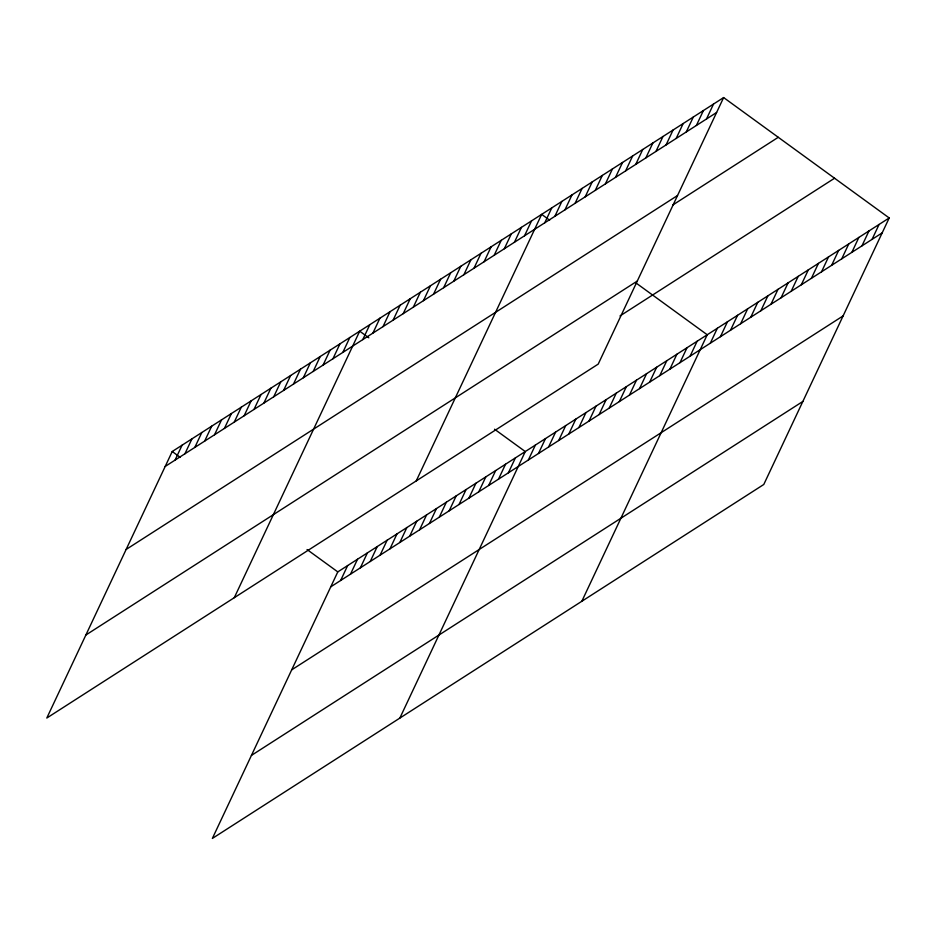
<?xml version="1.0" encoding="UTF-8"?>
<svg xmlns="http://www.w3.org/2000/svg" width="936" height="936" viewBox="0 0 936 936"><rect width="100%" height="100%" fill="white"/><g stroke="black" fill="none" stroke-linecap="round" stroke-linejoin="round"><path stroke-width="1.4" d="M723.633 97.566L172.224 451.515L46.8 718.041L598.209 364.104L723.633 97.566L889.2 217.959L763.776 484.485L212.367 838.434L337.791 571.896L889.2 217.959M175.067 460.102L182.087 445.185M184.93 453.773L191.95 438.844M194.793 447.443L201.825 432.514M204.668 441.102L211.688 426.184M214.531 434.772L221.551 419.843M224.406 428.442L231.426 413.513M234.269 422.101L241.289 407.183M244.132 415.771L251.152 400.842M254.007 409.441L261.027 394.512M263.87 403.1L270.89 388.183M273.733 396.77L280.765 381.841M283.608 390.441L290.628 375.511M293.471 384.099L300.491 369.182M303.334 377.77L310.366 362.84M313.209 371.44L320.229 356.511M323.072 365.099L330.092 350.181M332.947 358.769L339.967 343.84M342.81 352.427L349.83 337.51M234.281 597.706L359.693 331.18L368.807 337.791M362.782 339.604L369.802 324.687M372.891 333.122L379.922 318.193M383 326.629L390.031 311.711M393.108 320.147L400.14 305.218M403.217 313.654L410.249 298.724M413.326 307.16L420.358 292.243M423.435 300.678L430.466 285.749M433.543 294.185L440.575 279.267M443.664 287.703L450.684 272.774M453.773 281.209L460.793 266.28M463.882 274.716L470.902 259.798M473.99 268.234L481.01 253.305M484.099 261.741L491.119 246.823M340.634 580.495L347.654 565.566M494.208 255.247L501.228 240.33M350.497 574.154L357.529 559.237M504.317 248.765L511.337 233.836M360.372 567.824L367.392 552.895M514.426 242.272L521.446 227.354M370.235 561.495L377.255 546.565M524.534 235.79L531.554 220.861M380.11 555.153L387.13 540.236M416.239 480.905L541.663 214.367L549.631 220.171M389.973 548.824L396.993 533.894M544.752 222.803L551.772 207.886M399.836 542.482L406.856 527.565M554.861 216.321L561.881 201.392M409.711 536.152L416.731 521.235M564.97 209.828L571.99 194.91M419.574 529.823L426.594 514.894M575.078 203.346L582.098 188.417M429.437 523.481L436.469 508.564M585.187 196.852L592.207 181.923M439.312 517.152L446.332 502.234M595.296 190.359L602.316 175.441M449.175 510.822L456.195 495.893M605.405 183.877L612.425 168.948M459.038 504.481L466.07 489.563M615.514 177.384L622.534 162.466M468.913 498.151L475.933 483.233M625.622 170.89L632.642 155.973M478.776 491.821L485.796 476.892M635.731 164.408L642.751 149.479M488.65 485.48L495.67 470.562M645.84 157.915L652.86 142.997M498.514 479.15L505.534 464.221M655.949 151.433L662.969 136.504M508.377 472.82L515.397 457.891M666.058 144.94L673.078 130.01M399.847 718.087L525.271 451.561L494.536 429.214M676.166 138.446L683.186 123.529M528.36 459.997L535.38 445.068M686.275 131.964L693.307 117.035M538.469 453.504L545.489 438.586M696.384 125.471L703.416 110.553M548.578 447.01L555.598 432.093M706.493 118.989L713.524 104.06M558.687 440.528L565.707 425.599M568.795 434.035L575.815 419.117M578.904 427.553L585.924 412.624M589.013 421.06L596.033 406.13M599.122 414.566L606.142 399.649M609.231 408.084L616.251 393.155M619.34 401.591L626.36 386.673M629.448 395.109L636.468 380.18M639.557 388.615L646.577 373.686M649.666 382.122L656.686 367.204M659.775 375.64L666.795 360.711M669.883 369.147L676.903 354.229M679.992 362.653L687.012 347.736M690.101 356.171L697.121 341.242M581.818 601.286L707.23 334.76L636.176 283.093M710.319 343.196L717.339 328.267M720.428 336.703L727.447 321.773M730.536 330.209L737.568 315.292M740.645 323.727L747.677 308.798M750.754 317.234L757.786 302.316M760.863 310.752L767.894 295.823M770.971 304.258L778.003 289.329M781.08 297.765L788.112 282.847M791.189 291.283L798.221 276.354M801.31 284.79L808.33 269.861M811.418 278.296L818.438 263.379M821.527 271.814L828.547 256.885M831.636 265.321L838.656 250.403M841.745 258.839L848.765 243.91M851.854 252.346L858.874 237.416M861.962 245.852L868.982 230.935M872.071 239.37L879.091 224.441M165.192 466.444L716.602 112.495M126.126 549.467L677.535 195.519M672.68 205.066L778.272 137.299M85.866 635.017L637.276 281.069M620.018 315.935L834.561 178.226M330.771 586.825L882.18 232.877M291.693 669.848L843.102 315.912M251.445 755.399L802.854 401.45M172.224 451.515L180.192 457.306M307.055 549.549L337.791 571.896"/></g></svg>
